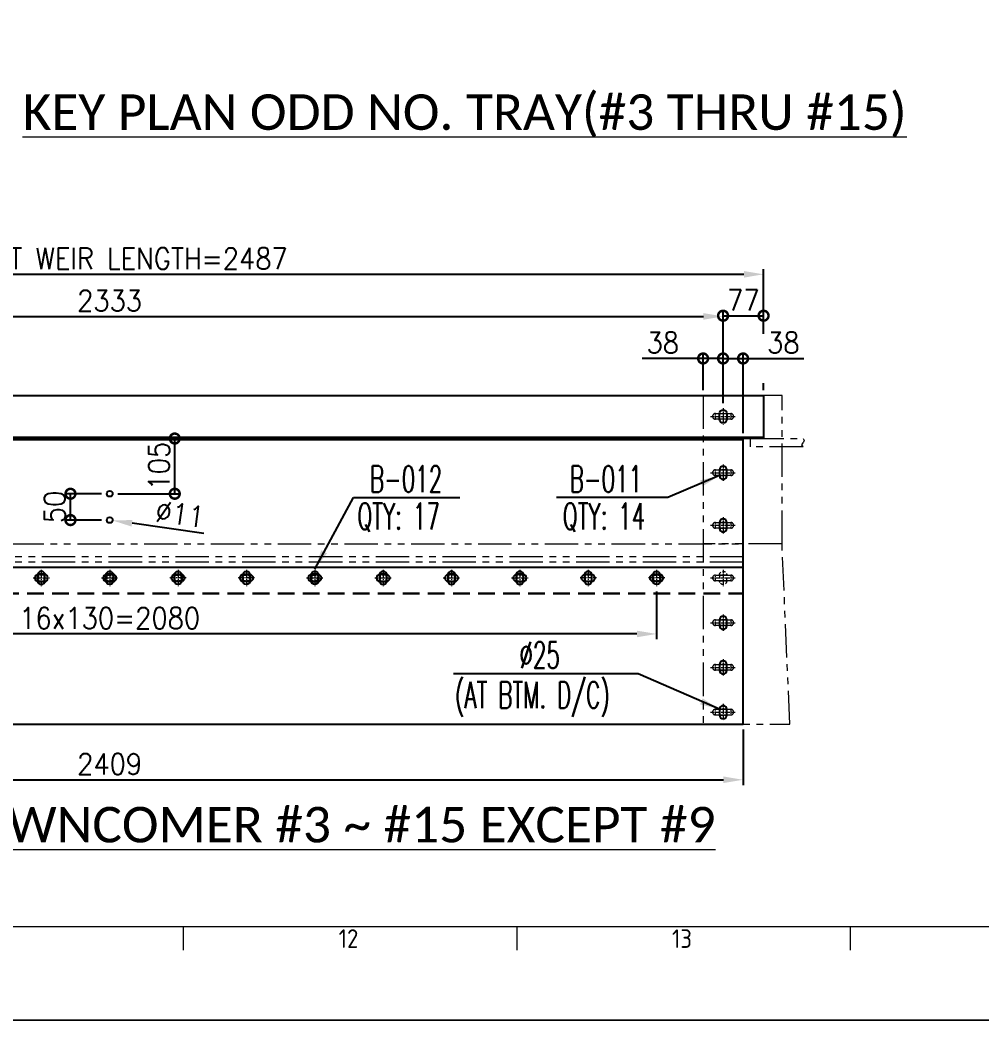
# Model space of a CAD drawing. Header units: inches. Extents: x -15980 to 45789, y -23276 to 2417.
# Drawn here: x -2596 to -767, y -20343 to -18443 of the extents above; entities that cross this region are included whole.
import ezdxf
from ezdxf.enums import TextEntityAlignment as Align

# ---------------------------------------------------------------- set-up
doc = ezdxf.new("R2010")
doc.units = ezdxf.units.IN
doc.header["$MEASUREMENT"] = 0
for name, pattern in [('CENTER', [50.8, 31.75, -6.35, 6.35, -6.35]), ('HIDDEN', [9.525, 6.35, -3.175]), ('PHANTOMX2', [127, 63.5, -12.7, 12.7, -12.7, 12.7, -12.7])]:
    doc.linetypes.add(name, pattern=pattern)
for name, color, linetype, lineweight in [('CADRE', 254, 'Continuous', 5), ('Center line', 181, 'CENTER', 5), ('HATCH', 130, 'PHANTOMX2', 9), ('HIDDEN', 211, 'HIDDEN', 5), ('Plot Plan', 9, 'Continuous', 0), ('TEXT', 2, 'Continuous', 13)]:
    doc.layers.add(name, color=color, linetype=linetype, lineweight=lineweight)
doc.layers.add('dim', color=82, linetype='Continuous')
doc.styles.add('ISO Proportional', font='isocp.shx')
doc.styles.add('ROMANS', font='ROMANS.shx', dxfattribs={"width": 0.9, "bigfont": '@extfont2.shx'})
doc.styles.add('style4', font='calibri.ttf')
doc.dimstyles.new('1X25', dxfattribs={"dimscale": 25, "dimtxt": 1.6, "dimasz": 1.5, "dimexe": 0.4, "dimexo": 0.4, "dimgap": 0.4, "dimtad": 1, "dimdsep": 46, "dimtxsty": 'ROMANS', "dimcen": 0, "dimclrd": 256, "dimclre": 256, "dimclrt": 2, "dimadec": 0, "dimazin": 0, "dimtfac": 1, "dimtmove": 0, "dimatfit": 3, "dimfxl": 0.7, "dimlwd": -1, "dimlwe": -1, "dimarcsym": 1})

# ---------------------------------------------------------------- blocks, each defined once
blk = doc.blocks.new('A$C5ae93739')
blk.add_lwpolyline([(38.4, 0), (9.4, 0, -1), (9.4, 11), (38.4, 11, -1)], format="xyb", close=True)
at = {"layer": 'Center line', "ltscale": 0.2}
for p, q in [((0, 5.5), (47.8, 5.5)), ((9.4, 0), (9.4, 11)), ((38.4, 11), (38.4, 0))]:
    blk.add_line(p, q, dxfattribs=at)
blk = doc.blocks.new('A$Cae4a1381')
for p, q in [((90, 542.9), (190, 542.9)), ((90, 526.9), (90, 542.9)), ((188, 530.9), (190, 534.9)), ((190, 542.9), (192, 538.9)), ((192, 538.9), (190, 534.9)), ((190, 526.9), (90, 526.9)), ((190, 526.9), (188, 530.9)), ((150, 342.9), (0, 342.9))]:
    blk.add_line(p, q)
blk.add_lwpolyline([(150, 342.9), (150, 624.9), (0, 624.9), (0, 0), (165, 0)], close=True)
for p in [(14.1, 579.4), (14.1, 472.4), (14.1, 372.4), (14.1, 272.4), (14.1, 187.4), (14.1, 102.4), (14.1, 17.4)]:
    blk.add_blockref('A$C5ae93739', p)
blk = doc.blocks.new('A$C96163e13')
at = {"xscale": -1}
blk.add_blockref('A$Cae4a1381', (192, 0), dxfattribs=at)
blk.add_blockref('A$Cae4a1381', (2449, 0))
blk = doc.blocks.new('A$C25e64056')
blk.add_lwpolyline([(11.6, 0, -1), (11.6, 14), (22.6, 14, -1), (22.6, 0)], format="xyb", close=True)
at = {"layer": 'Center line', "ltscale": 0.2}
for p, q in [((1.5, 7), (32.6, 7)), ((11.6, 0), (11.6, 14)), ((22.6, 14), (22.6, 0))]:
    blk.add_line(p, q, dxfattribs=at)
blk = doc.blocks.new('A$C0b5c7f4d')
blk.add_line((2487, 2), (0, 2))
blk.add_lwpolyline([(0, 82), (2487, 82), (2487, 0), (0, 0)], close=True)
at = {"rotation": 270}
for p in [(70, 59.1), (2403, 59.1)]:
    blk.add_blockref('A$C25e64056', p, dxfattribs=at)
blk = doc.blocks.new('A$C08c0ec4d')
for p, q in [((2409, 295), (0, 295)), ((0, 295), (0, 50)), ((0, 293), (2409, 293)), ((2409, 50), (2409, 295))]:
    blk.add_line(p, q)
for centre in [(1204.5, 190), (1204.5, 140)]:
    blk.add_circle(centre, 5.5)
at = {"layer": 'HATCH'}
for p, q in [((0, 94.7), (2409, 94.7)), ((2409, 70), (0, 70)), ((2409, 60), (0, 60))]:
    blk.add_line(p, q, dxfattribs=at)
at = {"layer": 'HIDDEN', "ltscale": 5}
for p, q in [((0, 50), (0, 0)), ((2409, 0), (2409, 50)), ((0, 2), (2409, 2)), ((0, 0), (2409, 0))]:
    blk.add_line(p, q, dxfattribs=at)
at = {"rotation": 270}
for p in [(31, 247), (31, 147), (287.5, 47.1), (417.5, 47.1), (547.5, 47.1), (677.5, 47.1), (1197.5, 47.1), (1327.5, 47.1), (1457.5, 47.1), (1587.5, 47.1), (2237.5, 47.1)]:
    blk.add_blockref('A$C25e64056', p, dxfattribs=at)
at = {"xscale": -1.000000000000001, "rotation": 90}
for p in [(2378, 247), (2378, 147), (171.5, 47.1), (821.5, 47.1), (951.5, 47.1), (1081.5, 47.1), (1731.5, 47.1), (1861.5, 47.1), (1991.5, 47.1), (2121.5, 47.1)]:
    blk.add_blockref('A$C25e64056', p, dxfattribs=at)
at = {"layer": 'HIDDEN', "rotation": 270}
blk.add_blockref('A$C25e64056', (31, 47.1), dxfattribs=at)
at = {"layer": 'HIDDEN', "xscale": -1.000000000000001, "rotation": 90}
blk.add_blockref('A$C25e64056', (2378, 47.1), dxfattribs=at)
blk = doc.blocks.new('A$Cb4d753b1')
blk.add_circle((14.8, 14.8), 12.5)
at = {"layer": 'Center line', "ltscale": 0.2}
for p, q in [((14.8, 29.6), (14.8, 0)), ((29.6, 14.8), (0, 14.8))]:
    blk.add_line(p, q, dxfattribs=at)
blk = doc.blocks.new('A$C6cece39c')
blk.add_lwpolyline([(0, 0), (2409, 0), (2409, 298), (0, 298)], close=True)
blk.add_blockref('A$Cb4d753b1', (23.2, 263.1))
at = {"xscale": -1}
for p, rotation in [((147.5, 284.9), 180), ((277.5, 284.9), 180), ((927.5, 284.9), 180), ((1057.5, 284.9), 180), ((1187.5, 284.9), 180), ((1577.4, 284.9), 180), ((1707.4, 284.9), 180), ((1837.4, 284.9), 180), ((1967.4, 284.9), 180), ((2378, 209.9), 90), ((2378, 124.9), 90), ((2378, 39.9), 90)]:
    blk.add_blockref('A$C25e64056', p, dxfattribs=dict(at, rotation=rotation))
for p, rotation in [((441.6, 284.9), 180), ((571.6, 284.9), 180), ((701.6, 284.9), 180), ((831.6, 284.9), 180), ((1351.6, 284.9), 180), ((1481.6, 284.9), 180), ((2131.6, 284.9), 180), ((2261.6, 284.9), 180), ((31, 209.9), 270), ((31, 124.9), 270), ((31, 39.9), 270)]:
    blk.add_blockref('A$C25e64056', p, dxfattribs=dict(rotation=rotation))
blk = doc.blocks.new('A$C88e82a79')
for name, p in [('A$C0b5c7f4d', (77, 542.9)), ('A$C08c0ec4d', (116, 247.9)), ('A$C6cece39c', (116, 0))]:
    blk.add_blockref(name, p)
at = {"layer": 'HATCH', "ltscale": 2}
blk.add_blockref('A$C96163e13', (0, 0), dxfattribs=at)
blk = doc.blocks.new('*D365')
at = {"layer": 'Defpoints', "color": 0, "transparency": 16777216}
for p in [(-1182.1, -18926), (-3669.1, -19156.1), (-1182.1, -19156.1)]:
    blk.add_point(p, dxfattribs=at)
at = {"layer": 'dim', "transparency": 16777216}
for p, q in [((-3669.1, -19039.1), (-3669.1, -18916)), ((-3631.6, -18926), (-1219.6, -18926)), ((-1182.1, -19039.1), (-1182.1, -18916)), ((-3669.1, -19146.1), (-3669.1, -19132.9)), ((-1182.1, -19146.1), (-1182.1, -19132.9))]:
    blk.add_line(p, q, dxfattribs=at)
for points in [[(-3631.6, -18919.8), (-3631.6, -18932.3), (-3669.1, -18926)], [(-1219.6, -18919.8), (-1219.6, -18932.3), (-1182.1, -18926)]]:
    blk.add_solid(points, dxfattribs=at)
at = {"layer": 'dim', "color": 2, "transparency": 16777216, "insert": (-2425.6, -18896), "char_height": 40, "attachment_point": 5, "style": 'ROMANS'}
blk.add_mtext('OUTLET WEIR LENGTH=2487', dxfattribs=at)
blk = doc.blocks.new('*D366')
at = {"layer": 'Defpoints', "color": 0, "transparency": 16777216}
for p in [(-1259.1, -19006), (-3592.1, -19180.6), (-1259.1, -19180.6)]:
    blk.add_point(p, dxfattribs=at)
at = {"layer": 'dim', "transparency": 16777216}
for p, q in [((-3592.1, -19170.6), (-3592.1, -18996)), ((-1259.1, -19170.6), (-1259.1, -18996)), ((-3554.6, -19006), (-1296.6, -19006))]:
    blk.add_line(p, q, dxfattribs=at)
for points in [[(-3554.6, -18999.8), (-3554.6, -19012.3), (-3592.1, -19006)], [(-1296.6, -18999.8), (-1296.6, -19012.3), (-1259.1, -19006)]]:
    blk.add_solid(points, dxfattribs=at)
at = {"layer": 'dim', "color": 2, "transparency": 16777216, "insert": (-2425.6, -18976), "char_height": 40, "attachment_point": 5, "style": 'ROMANS'}
blk.add_mtext('2333', dxfattribs=at)
blk = doc.blocks.new('_DotSmall')
at = {"color": 0, "linetype": 'ByBlock', "const_width": 0.5}
blk.add_lwpolyline([(-0.0625, 0, 1), (0.0625, 0, 1)], format="xyb", close=True, dxfattribs=at)
blk = doc.blocks.new('*D370')
at = {"layer": 'Defpoints', "color": 0, "transparency": 16777216}
for p in [(-1297.1, -19086), (-1297.1, -19156.1), (-1259.1, -19180.6)]:
    blk.add_point(p, dxfattribs=at)
at = {"layer": 'dim', "transparency": 16777216}
for p, q in [((-1297.1, -19146.1), (-1297.1, -19076)), ((-1259.1, -19170.6), (-1259.1, -19076)), ((-1297.1, -19086), (-1412.8, -19086)), ((-1259.1, -19086), (-1297.1, -19086))]:
    blk.add_line(p, q, dxfattribs=at)
at = {"layer": 'dim', "transparency": 16777216, "xscale": 37.5, "yscale": 37.5, "zscale": 37.5, "rotation": 180}
blk.add_blockref('_DotSmall', (-1297.1, -19086), dxfattribs=at)
at = {"layer": 'dim', "transparency": 16777216, "xscale": 37.5, "yscale": 37.5, "zscale": 37.5}
blk.add_blockref('_DotSmall', (-1259.1, -19086), dxfattribs=at)
at = {"layer": 'dim', "color": 2, "transparency": 16777216, "insert": (-1373.7, -19056), "char_height": 40, "attachment_point": 5, "style": 'ROMANS'}
blk.add_mtext('38', dxfattribs=at)
blk = doc.blocks.new('*D371')
at = {"layer": 'Defpoints', "color": 0, "transparency": 16777216}
for p in [(-1221.1, -19086), (-1259.1, -19180.6), (-1221.1, -19238.1)]:
    blk.add_point(p, dxfattribs=at)
at = {"layer": 'dim', "transparency": 16777216}
for p, q in [((-1259.1, -19170.6), (-1259.1, -19076)), ((-1221.1, -19228.1), (-1221.1, -19076)), ((-1259.1, -19086), (-1221.1, -19086)), ((-1221.1, -19086), (-1105.3, -19086))]:
    blk.add_line(p, q, dxfattribs=at)
at = {"layer": 'dim', "transparency": 16777216, "xscale": 37.5, "yscale": 37.5, "zscale": 37.5, "rotation": 180}
blk.add_blockref('_DotSmall', (-1259.1, -19086), dxfattribs=at)
at = {"layer": 'dim', "transparency": 16777216, "xscale": 37.5, "yscale": 37.5, "zscale": 37.5}
blk.add_blockref('_DotSmall', (-1221.1, -19086), dxfattribs=at)
at = {"layer": 'dim', "color": 2, "transparency": 16777216, "insert": (-1144.4, -19056), "char_height": 40, "attachment_point": 5, "style": 'ROMANS'}
blk.add_mtext('38', dxfattribs=at)
blk = doc.blocks.new('*D372')
at = {"layer": 'Defpoints', "color": 0, "transparency": 16777216}
for p in [(-3630.1, -19781), (-1221.1, -19781), (-1221.1, -19886.7)]:
    blk.add_point(p, dxfattribs=at)
at = {"layer": 'dim', "transparency": 16777216}
for p, q in [((-3630.1, -19791), (-3630.1, -19896.7)), ((-1221.1, -19791), (-1221.1, -19896.7)), ((-3592.6, -19886.7), (-1258.6, -19886.7))]:
    blk.add_line(p, q, dxfattribs=at)
for points in [[(-3592.6, -19880.4), (-3592.6, -19892.9), (-3630.1, -19886.7)], [(-1258.6, -19880.4), (-1258.6, -19892.9), (-1221.1, -19886.7)]]:
    blk.add_solid(points, dxfattribs=at)
at = {"layer": 'dim', "color": 2, "transparency": 16777216, "insert": (-2425.6, -19856.7), "char_height": 40, "attachment_point": 5, "style": 'ROMANS'}
blk.add_mtext('2409', dxfattribs=at)
blk = doc.blocks.new('*D373')
at = {"layer": 'Defpoints', "color": 0, "transparency": 16777216}
for p in [(-3465.6, -19518.7), (-1385.6, -19518.7), (-3465.6, -19609.5)]:
    blk.add_point(p, dxfattribs=at)
at = {"layer": 'dim', "transparency": 16777216}
for p, q in [((-3465.6, -19528.7), (-3465.6, -19619.5)), ((-1385.6, -19528.7), (-1385.6, -19619.5)), ((-1423.1, -19609.5), (-3428.1, -19609.5))]:
    blk.add_line(p, q, dxfattribs=at)
for points in [[(-3428.1, -19603.3), (-3428.1, -19615.8), (-3465.6, -19609.5)], [(-1423.1, -19603.3), (-1423.1, -19615.8), (-1385.6, -19609.5)]]:
    blk.add_solid(points, dxfattribs=at)
at = {"layer": 'dim', "color": 2, "transparency": 16777216, "insert": (-2425.6, -19579.5), "char_height": 40, "attachment_point": 5, "style": 'ROMANS'}
blk.add_mtext('16x130=2080', dxfattribs=at)
blk = doc.blocks.new('*D374')
at = {"layer": 'Defpoints', "color": 0, "transparency": 16777216}
for p in [(-2500.1, -19343.1), (-2431.1, -19343.1), (-2431.1, -19393.1)]:
    blk.add_point(p, dxfattribs=at)
at = {"layer": 'dim', "transparency": 16777216}
for p, q in [((-2441.1, -19343.1), (-2510.1, -19343.1)), ((-2500.1, -19393.1), (-2500.1, -19343.1)), ((-2441.1, -19393.1), (-2510.1, -19393.1))]:
    blk.add_line(p, q, dxfattribs=at)
at = {"layer": 'dim', "transparency": 16777216, "xscale": 37.5, "yscale": 37.5, "zscale": 37.5}
for p, rotation in [((-2500.1, -19343.1), 90), ((-2500.1, -19393.1), 270)]:
    blk.add_blockref('_DotSmall', p, dxfattribs=dict(at, rotation=rotation))
at = {"layer": 'dim', "color": 2, "transparency": 16777216, "insert": (-2530.1, -19368.1), "char_height": 40, "attachment_point": 5, "rotation": 90, "style": 'ROMANS'}
blk.add_mtext('50', dxfattribs=at)
blk = doc.blocks.new('*D375')
at = {"layer": 'Defpoints', "color": 0, "transparency": 16777216}
for p in [(-2319.6, -19238.1), (-2301.8, -19238.1), (-2420.1, -19343.1)]:
    blk.add_point(p, dxfattribs=at)
at = {"layer": 'dim', "transparency": 16777216}
for p, q in [((-2309.6, -19238.1), (-2291.8, -19238.1)), ((-2301.8, -19343.1), (-2301.8, -19238.1)), ((-2410.1, -19343.1), (-2291.8, -19343.1))]:
    blk.add_line(p, q, dxfattribs=at)
at = {"layer": 'dim', "transparency": 16777216, "xscale": 37.5, "yscale": 37.5, "zscale": 37.5}
for p, rotation in [((-2301.8, -19238.1), 90), ((-2301.8, -19343.1), 270)]:
    blk.add_blockref('_DotSmall', p, dxfattribs=dict(at, rotation=rotation))
at = {"layer": 'dim', "color": 2, "transparency": 16777216, "insert": (-2331.8, -19290.6), "char_height": 40, "attachment_point": 5, "rotation": 90, "style": 'ROMANS'}
blk.add_mtext('105', dxfattribs=at)
blk = doc.blocks.new('*D376')
at = {"layer": 'Defpoints', "color": 0, "transparency": 16777216}
for p in [(-2431, -19392.4), (-2420.1, -19393.9)]:
    blk.add_point(p, dxfattribs=at)
at = {"layer": 'dim', "transparency": 16777216}
blk.add_line((-2246.3, -19418.6), (-2383, -19399.2), dxfattribs=at)
blk.add_solid([(-2382.1, -19393), (-2383.9, -19405.4), (-2420.1, -19393.9)], dxfattribs=at)
at = {"layer": 'dim', "color": 2, "transparency": 16777216, "insert": (-2291.9, -19381.8), "char_height": 40, "attachment_point": 5, "rotation": 351.9099, "style": 'ROMANS'}
blk.add_mtext('∅11', dxfattribs=at)
blk = doc.blocks.new('*D421')
at = {"layer": 'Defpoints', "color": 0, "transparency": 16777216}
for p in [(-1182.1, -19004.7), (-1182.1, -19156.1), (-1259.1, -19180.6)]:
    blk.add_point(p, dxfattribs=at)
at = {"layer": 'dim', "transparency": 16777216}
for p, q in [((-1259.1, -19039.1), (-1259.1, -18994.7)), ((-1259.1, -19004.7), (-1182.1, -19004.7)), ((-1182.1, -19039.1), (-1182.1, -18994.7)), ((-1259.1, -19170.6), (-1259.1, -19132.9)), ((-1182.1, -19146.1), (-1182.1, -19132.9))]:
    blk.add_line(p, q, dxfattribs=at)
at = {"layer": 'dim', "transparency": 16777216, "xscale": 37.5, "yscale": 37.5, "zscale": 37.5, "rotation": 180}
blk.add_blockref('_DotSmall', (-1259.1, -19004.7), dxfattribs=at)
at = {"layer": 'dim', "transparency": 16777216, "xscale": 37.5, "yscale": 37.5, "zscale": 37.5}
blk.add_blockref('_DotSmall', (-1182.1, -19004.7), dxfattribs=at)
at = {"layer": 'dim', "color": 2, "transparency": 16777216, "insert": (-1220.6, -18974.7), "char_height": 40, "attachment_point": 5, "style": 'ROMANS'}
blk.add_mtext('77', dxfattribs=at)
blk = doc.blocks.new('A$Ceb6babff')
at = {"layer": 'CADRE', "color": 2}
for p, q in [((7152.5, 132.6), (7152.5, 176.8)), ((7786.6, 132.6), (7786.6, 176.8)), ((8420.8, 132.6), (8420.8, 176.8))]:
    blk.add_line(p, q, dxfattribs=at)
at = {"layer": 'CADRE', "color": 8}
blk.add_lwpolyline([(0, 0), (10500, 0), (10500, 7424.2), (0, 7424.2)], close=True, dxfattribs=at)
at = {"layer": 'CADRE', "color": 4}
blk.add_lwpolyline([(176.8, 7247.5), (10323.2, 7247.5), (10323.2, 176.8), (176.8, 176.8)], close=True, dxfattribs=at)
at = {"layer": 'Plot Plan', "linetype": 'ByBlock'}
blk.add_lwpolyline([(10500, 0), (0, 0), (0, 7424.2), (10500, 7424.2)], close=True, dxfattribs=at)
at = {"layer": 'CADRE', "color": 2, "style": 'ISO Proportional'}
for s, p in [('12', (7466, 154.7)), ('13', (8100.2, 154.7))]:
    blk.add_text(s, height=35.35, dxfattribs=at).set_placement(p, align=Align.MIDDLE)

msp = doc.modelspace()

# ---------------------------------------------------------------- block references
for name, p in [('A$Ceb6babff', (-9437.364, -20343.245)), ('A$C88e82a79', (-3746.032, -19780.997))]:
    msp.add_blockref(name, p)

# ---------------------------------------------------------------- texts
at = {"layer": 'TEXT', "style": 'style4'}
for s, p in [('%%UKEY PLAN ODD NO. TRAY(#3 THRU #15)', (-1750.538, -18617.779)), ('%%UDETAIL OF CENTER DOWNCOMER #3 ~ #15 EXCEPT #9', (-2425.573, -19971.99))]:
    msp.add_text(s, height=67.5, dxfattribs=at).set_placement(p, align=Align.MIDDLE_CENTER)
at = {"layer": 'TEXT', "ltscale": 0.5, "style": 'ROMANS', "width": 0.6}
for s, rotation, p in [('B-012', 359.999944, (-1930.705, -19339.866)), ('B-011', 0.000056, (-1550.648, -19339.866)), ('QTY: 17', 0.000021, (-1954.575, -19410.767)), ('QTY: 14', 359.999979, (-1563.921, -19410.767))]:
    msp.add_text(s, height=50, rotation=rotation, dxfattribs=at).set_placement(p)
for s, p in [('%%C25', (-1646.447, -19674.749)), ('(AT BTM. D/C)', (-1768.962, -19750.374))]:
    msp.add_text(s, height=50, dxfattribs=at).set_placement(p)

# ---------------------------------------------------------------- dimensions: what is measured, and where the dimension line sits
at = {"layer": 'dim'}
dim = msp.add_linear_dim(base=(-1182.061, -18926.001), p1=(-3669.061, -19156.136), p2=(-1182.061, -19156.136), text='OUTLET WEIR LENGTH=<>', dimstyle='1X25', override={"dimtmove": 0}, dxfattribs=at)
dim.commit()
dim.dimension.update_dxf_attribs({"geometry": '*D365', "text_midpoint": (-2425.561, -18926.001), "dimtype": 160})
for base, p1, p2, angle, override, picture, middle in [((-1182.061, -19004.684), (-1259.061, -19180.577), (-1182.061, -19156.136), 180, {"dimblk1": 'DotSmall', "dimblk2": 'DotSmall', "dimsah": 1}, '*D421', (-1220.561, -19004.684)), ((-1297.061, -19086.001), (-1259.061, -19180.577), (-1297.061, -19156.136), 180, {"dimblk1": 'DotSmall', "dimblk2": 'DotSmall', "dimsah": 1, "dimtmove": 0}, '*D370', (-1373.703, -19086.001)), ((-1221.061, -19086.001), (-1259.061, -19180.577), (-1221.061, -19238.136), 180, {"dimblk1": 'DotSmall', "dimblk2": 'DotSmall', "dimsah": 1, "dimtmove": 0}, '*D371', (-1144.418, -19086.001)), ((-2301.762, -19238.136), (-2420.073, -19343.136), (-2319.647, -19238.136), 90, {"dimblk1": 'DotSmall', "dimblk2": 'DotSmall', "dimsah": 1}, '*D375', (-2301.762, -19290.636)), ((-2500.097, -19343.136), (-2431.073, -19393.136), (-2431.073, -19343.136), 90, {"dimblk1": 'DotSmall', "dimblk2": 'DotSmall', "dimsah": 1}, '*D374', (-2500.097, -19368.136))]:
    dim = msp.add_linear_dim(base=base, p1=p1, p2=p2, angle=angle, dimstyle='1X25', override=override, dxfattribs=at)
    dim.commit()
    dim.dimension.update_dxf_attribs({"geometry": picture, "text_midpoint": middle, "dimtype": 160})
dim = msp.add_linear_dim(base=(-1259.061, -19006.001), p1=(-3592.061, -19180.577), p2=(-1259.061, -19180.577), dimstyle='1X25', override={"dimtmove": 0}, dxfattribs=at)
dim.commit()
dim.dimension.update_dxf_attribs({"geometry": '*D366', "text_midpoint": (-2425.561, -19006.001), "dimtype": 160})
dim = msp.add_diameter_dim_2p(p1=(-2431.018, -19392.361), p2=(-2420.127, -19393.91), dimstyle='1X25', override={"dimtofl": 0}, dxfattribs=at)
dim.commit()
dim.dimension.update_dxf_attribs({"geometry": '*D376', "text_midpoint": (-2291.867, -19381.84)})
dim = msp.add_linear_dim(base=(-3465.561, -19609.502), p1=(-1385.561, -19518.671), p2=(-3465.561, -19518.671), text='16x130=<>', dimstyle='1X25', dxfattribs=at)
dim.commit()
dim.dimension.update_dxf_attribs({"geometry": '*D373', "text_midpoint": (-2425.561, -19579.502)})
dim = msp.add_linear_dim(base=(-1221.069, -19886.662), p1=(-3630.076, -19780.997), p2=(-1221.069, -19780.997), dimstyle='1X25', override={"dimdec": 0}, dxfattribs=at)
dim.commit()
dim.dimension.update_dxf_attribs({"geometry": '*D372', "text_midpoint": (-2425.573, -19856.662)})

# ---------------------------------------------------------------- leaders
for points in [[(-1266.061, -19308.636), (-1364.076, -19350.316), (-1575.948, -19350.317)], [(-2035.561, -19486.407), (-1962.165, -19350.316), (-1759.691, -19350.317)], [(-1266.069, -19752.612), (-1420.665, -19685.2), (-1771.469, -19685.2)]]:
    msp.add_leader(points, dimstyle='1X25', dxfattribs=at)

doc.saveas('drawing.dxf')
